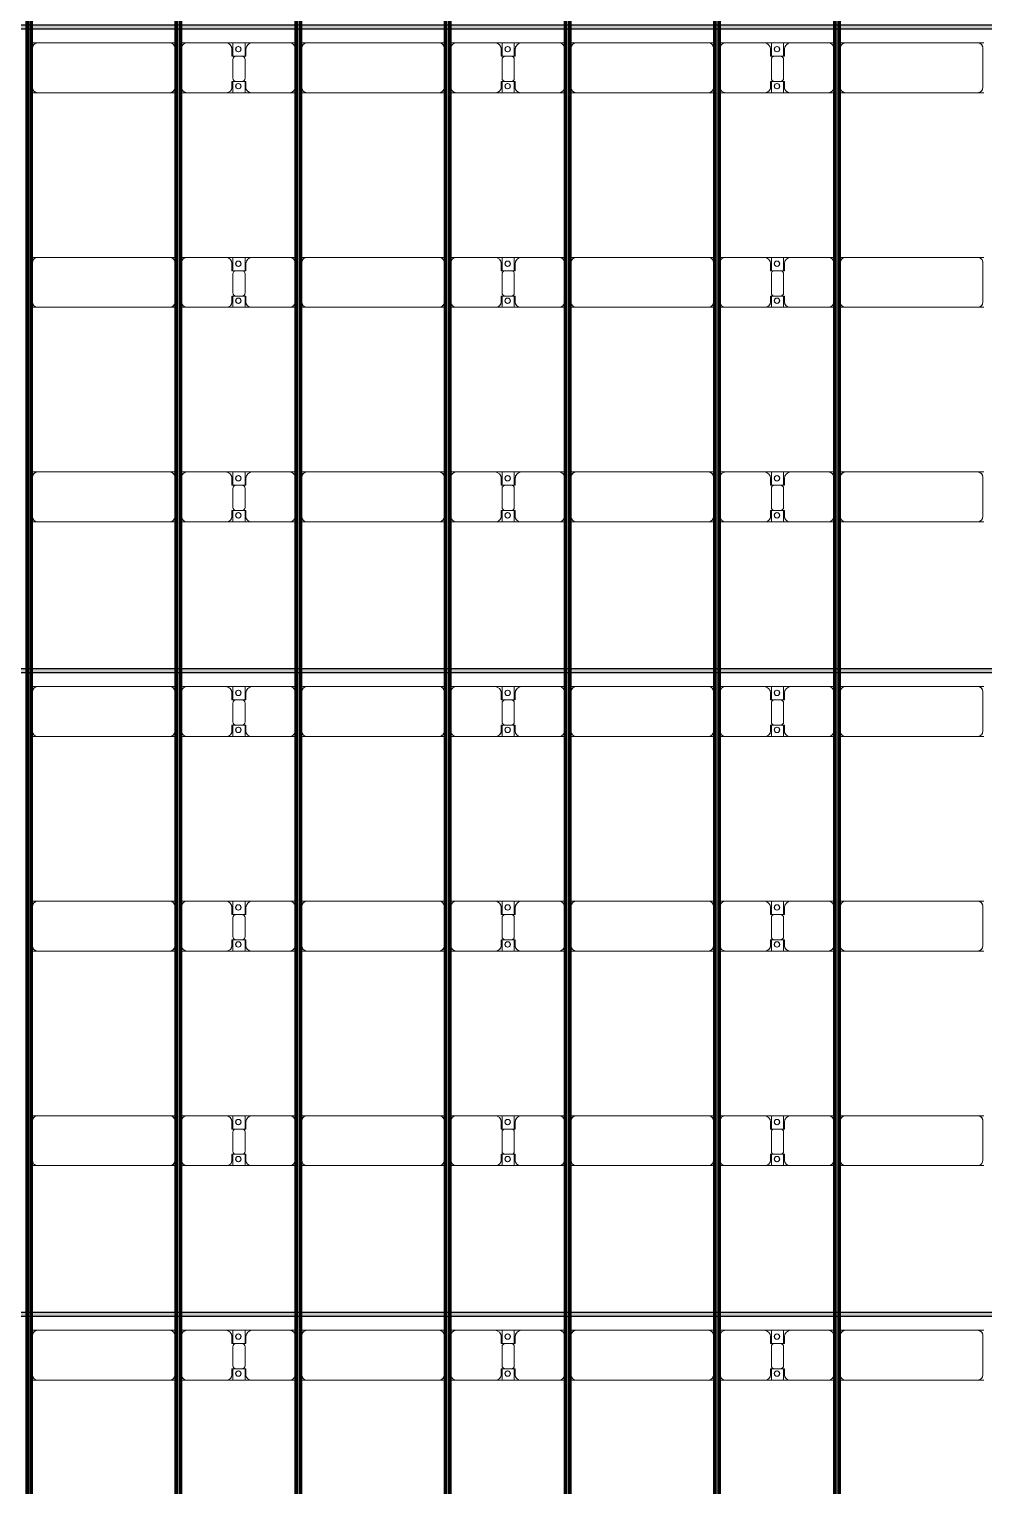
# Model space of a CAD drawing. Header units: millimetres. Extents: x 312848 to 517332, y -142134 to -35114.
# Drawn here: x 342715 to 351614, y -114545 to -100967 of the extents above; entities that cross this region are included whole.
import ezdxf

# ---------------------------------------------------------------- set-up
doc = ezdxf.new("R2010")
doc.units = ezdxf.units.MM
doc.layers.add('A-GENM', color=13, linetype='Continuous', lineweight=9)
doc.layers.add('S-BEAM', color=12, linetype='Continuous', lineweight=9)

# ---------------------------------------------------------------- blocks, each defined once
blk = doc.blocks.new('Dai phao do pin - DẢI PHAO ĐỠ PIN-67477-KHUNG KẾT CẤU BÈ PIN 3')
at = {"layer": 'A-GENM', "color": 7}
for p, q in [((14380, 242), (14440, 242)), ((14390, 192), (14390, -173)), ((15670, 242), (14440, 242)), ((15670, 242), (15730, 242)), ((15720, -173), (15720, 192)), ((15770, 242), (15830, 242)), ((15780, 192), (15780, -173)), ((16190, 242), (15830, 242)), ((16190, 242), (16372, 242)), ((16250, 118), (16250, 182)), ((16258, 242), (16440, 242)), ((16258, 118), (16258, 242)), ((16372, 242), (16372, 118)), ((16380, 182), (16380, 118)), ((16790, 242), (16440, 242)), ((16790, 242), (16850, 242)), ((16840, -173), (16840, 192)), ((16890, 242), (16950, 242)), ((16900, 192), (16900, -173)), ((18180, 242), (16950, 242)), ((18180, 242), (18240, 242)), ((18230, -173), (18230, 192)), ((18280, 242), (18340, 242)), ((18290, 192), (18290, -173)), ((18700, 242), (18340, 242)), ((18700, 242), (18882, 242)), ((18760, 118), (18760, 182)), ((18768, 242), (18950, 242)), ((18768, 118), (18768, 242)), ((18882, 242), (18882, 118)), ((18890, 182), (18890, 118)), ((19300, 242), (18950, 242)), ((19300, 242), (19360, 242)), ((19350, -173), (19350, 192)), ((19400, 242), (19460, 242)), ((19410, 192), (19410, -173)), ((20690, 242), (19460, 242)), ((20690, 242), (20750, 242)), ((20740, -173), (20740, 192)), ((20790, 242), (20850, 242)), ((20800, 192), (20800, -173)), ((21210, 242), (20850, 242)), ((21210, 242), (21392, 242)), ((21270, 118), (21270, 182)), ((21278, 242), (21460, 242)), ((21278, 118), (21278, 242)), ((21392, 242), (21392, 118)), ((21400, 182), (21400, 118)), ((21810, 242), (21460, 242)), ((21810, 242), (21870, 242)), ((21860, -173), (21860, 192)), ((21910, 242), (21970, 242)), ((21920, 192), (21920, -173)), ((23200, 242), (21970, 242)), ((23200, 242), (23258, 242)), ((23250, -173), (23250, 192)), ((16342, 118), (16250, 118)), ((16258, 88), (16258, -88)), ((16380, 118), (16288, 118)), ((16372, -88), (16372, 88)), ((18852, 118), (18760, 118)), ((18768, 88), (18768, -88)), ((18890, 118), (18798, 118)), ((18882, -88), (18882, 88)), ((21362, 118), (21270, 118)), ((21278, 88), (21278, -88)), ((21400, 118), (21308, 118)), ((21392, -88), (21392, 88)), ((16250, -173), (16250, -118)), ((16250, -118), (16342, -118)), ((16258, -223), (16258, -118)), ((16288, -118), (16380, -118)), ((16372, -118), (16372, -223)), ((16380, -118), (16380, -173)), ((18760, -173), (18760, -118)), ((18760, -118), (18852, -118)), ((18768, -223), (18768, -118)), ((18798, -118), (18890, -118)), ((18882, -118), (18882, -223)), ((18890, -118), (18890, -173)), ((21270, -173), (21270, -118)), ((21270, -118), (21362, -118)), ((21278, -223), (21278, -118)), ((21308, -118), (21400, -118)), ((21392, -118), (21392, -223)), ((21400, -118), (21400, -173)), ((14440, -223), (14380, -223)), ((14440, -223), (15670, -223)), ((15730, -223), (15670, -223)), ((15830, -223), (15770, -223)), ((15830, -223), (16200, -223)), ((16372, -223), (16200, -223)), ((16430, -223), (16258, -223)), ((16430, -223), (16790, -223)), ((16850, -223), (16790, -223)), ((16950, -223), (16890, -223)), ((16950, -223), (18180, -223)), ((18240, -223), (18180, -223)), ((18340, -223), (18280, -223)), ((18340, -223), (18710, -223)), ((18882, -223), (18710, -223)), ((18940, -223), (18768, -223)), ((18940, -223), (19300, -223)), ((19360, -223), (19300, -223)), ((19460, -223), (19400, -223)), ((19460, -223), (20690, -223)), ((20750, -223), (20690, -223)), ((20850, -223), (20790, -223)), ((20850, -223), (21220, -223)), ((21392, -223), (21220, -223)), ((21450, -223), (21278, -223)), ((21450, -223), (21810, -223)), ((21870, -223), (21810, -223)), ((21970, -223), (21910, -223)), ((21970, -223), (23200, -223)), ((23258, -223), (23200, -223))]:
    blk.add_line(p, q, dxfattribs=at)
for centre, radius, start, end in [((14440, 192), 50, 90, 180), ((14440, 192), 50, 105, 180), ((15670, 192), 50, 360, 90), ((15670, 192), 50, 15, 90), ((15830, 192), 50, 90, 180), ((15830, 192), 50, 135, 180), ((16190, 182), 60, 0, 90), ((16190, 182), 60, 0, 30), ((16309, 183), 25, 0, 180), ((16309, 183), 25, 180, 360), ((16311, 183), 25, 0, 180), ((16311, 183), 25, 180, 0), ((16440, 182), 60, 90, 180), ((16440, 182), 60, 150, 180), ((16790, 192), 50, 0, 90), ((16790, 192), 50, 0, 45), ((16950, 192), 50, 90, 180), ((16950, 192), 50, 105, 180), ((18180, 192), 50, 360, 90), ((18180, 192), 50, 15, 90), ((18340, 192), 50, 90, 180), ((18340, 192), 50, 135, 180), ((18700, 182), 60, 360, 90), ((18700, 182), 60, 360, 30), ((18819, 183), 25, 360, 180), ((18819, 183), 25, 180, 0), ((18821, 183), 25, 360, 180), ((18821, 183), 25, 180, 360), ((18950, 182), 60, 90, 180), ((18950, 182), 60, 150, 180), ((19300, 192), 50, 0, 90), ((19300, 192), 50, 0, 45), ((19460, 192), 50, 90, 180), ((19460, 192), 50, 106.6831, 180), ((20690, 192), 50, 360, 90), ((20690, 192), 50, 15, 90), ((20850, 192), 50, 90, 180), ((20850, 192), 50, 135, 180), ((21210, 182), 60, 0, 90), ((21210, 182), 60, 0, 30), ((21329, 183), 25, 360, 180), ((21329, 183), 25, 180, 0), ((21331, 183), 25, 0, 180), ((21331, 183), 25, 180, 0), ((21460, 182), 60, 90, 180), ((21460, 182), 60, 150, 180), ((21810, 192), 50, 0, 90), ((21810, 192), 50, 0, 45), ((21970, 192), 50, 90, 180), ((21970, 192), 50, 105, 180), ((23200, 192), 50, 360, 90), ((23200, 192), 50, 15, 90), ((16288, 88), 30, 90, 180), ((16342, 88), 30, 0, 90), ((18798, 88), 30, 90, 180), ((18852, 88), 30, 360, 90), ((21308, 88), 30, 90, 180), ((21362, 88), 30, 0, 90), ((16288, -88), 30, 180, 270), ((16342, -88), 30, 270, 0), ((18798, -88), 30, 180, 270), ((18852, -88), 30, 270, 0), ((21308, -88), 30, 180, 270), ((21362, -88), 30, 270, 360), ((14440, -173), 50, 180, 270), ((14440, -173), 50, 180, 270), ((15670, -173), 50, 270, 0), ((15670, -173), 50, 285, 360), ((15830, -173), 50, 180, 270), ((15830, -173), 50, 180, 225), ((16200, -173), 50, 270, 360), ((16200, -173), 50, 315, 360), ((16309, -162), 25, 0, 180), ((16309, -162), 25, 180, 360), ((16311, -162), 25, 0, 180), ((16311, -162), 25, 180, 360), ((16430, -173), 50, 180, 270), ((16430, -173), 50, 180, 225), ((16790, -173), 50, 270, 0), ((16790, -173), 50, 315, 360), ((16950, -173), 50, 180, 270), ((16950, -173), 50, 180, 270), ((18180, -173), 50, 270, 360), ((18180, -173), 50, 285, 360), ((18340, -173), 50, 180, 270), ((18340, -173), 50, 180, 225), ((18710, -173), 50, 270, 0), ((18710, -173), 50, 315, 0), ((18819, -162), 25, 360, 180), ((18819, -162), 25, 180, 360), ((18821, -162), 25, 360, 180), ((18821, -162), 25, 180, 0), ((18940, -173), 50, 180, 270), ((18940, -173), 50, 180, 225), ((19300, -173), 50, 270, 360), ((19300, -173), 50, 315, 360), ((19460, -173), 50, 180, 270), ((19460, -173), 50, 180, 270), ((20690, -173), 50, 270, 0), ((20690, -173), 50, 285, 360), ((20850, -173), 50, 180, 270), ((20850, -173), 50, 180, 225), ((21220, -173), 50, 270, 0), ((21220, -173), 50, 315, 0), ((21329, -162), 25, 360, 180), ((21329, -162), 25, 180, 0), ((21331, -162), 25, 360, 180), ((21331, -162), 25, 180, 0), ((21450, -173), 50, 180, 270), ((21450, -173), 50, 180, 225), ((21810, -173), 50, 270, 0), ((21810, -173), 50, 315, 360), ((21970, -173), 50, 180, 270), ((21970, -173), 50, 180, 270), ((23200, -173), 50, 270, 0), ((23200, -173), 50, 285, 360)]:
    blk.add_arc(centre, radius, start, end, dxfattribs=at)
blk = doc.blocks.new('Dai phao do pin - DẢI PHAO ĐỠ PIN-V1-KHUNG KẾT CẤU BÈ PIN 3')
at = {"layer": 'A-GENM', "color": 7}
for p, q in [((14380, 242), (14440, 242)), ((14390, 192), (14390, -173)), ((15670, 242), (14440, 242)), ((15670, 242), (15730, 242)), ((15720, -173), (15720, 192)), ((15770, 242), (15830, 242)), ((15780, 192), (15780, -173)), ((16190, 242), (15830, 242)), ((16190, 242), (16372, 242)), ((16250, 118), (16250, 182)), ((16258, 242), (16440, 242)), ((16258, 118), (16258, 242)), ((16372, 242), (16372, 118)), ((16380, 182), (16380, 118)), ((16790, 242), (16440, 242)), ((16790, 242), (16850, 242)), ((16840, -173), (16840, 192)), ((16890, 242), (16950, 242)), ((16900, 192), (16900, -173)), ((18180, 242), (16950, 242)), ((18180, 242), (18240, 242)), ((18230, -173), (18230, 192)), ((18280, 242), (18340, 242)), ((18290, 192), (18290, -173)), ((18700, 242), (18340, 242)), ((18700, 242), (18882, 242)), ((18760, 118), (18760, 182)), ((18768, 242), (18950, 242)), ((18768, 118), (18768, 242)), ((18882, 242), (18882, 118)), ((18890, 182), (18890, 118)), ((19300, 242), (18950, 242)), ((19300, 242), (19360, 242)), ((19350, -173), (19350, 192)), ((19400, 242), (19460, 242)), ((19410, 192), (19410, -173)), ((20690, 242), (19460, 242)), ((20690, 242), (20750, 242)), ((20740, -173), (20740, 192)), ((20790, 242), (20850, 242)), ((20800, 192), (20800, -173)), ((21210, 242), (20850, 242)), ((21210, 242), (21392, 242)), ((21270, 118), (21270, 182)), ((21278, 242), (21460, 242)), ((21278, 118), (21278, 242)), ((21392, 242), (21392, 118)), ((21400, 182), (21400, 118)), ((21810, 242), (21460, 242)), ((21810, 242), (21870, 242)), ((21860, -173), (21860, 192)), ((21910, 242), (21970, 242)), ((21920, 192), (21920, -173)), ((23200, 242), (21970, 242)), ((23200, 242), (23258, 242)), ((23250, -173), (23250, 192)), ((16342, 118), (16250, 118)), ((16258, 88), (16258, -88)), ((16380, 118), (16288, 118)), ((16372, -88), (16372, 88)), ((18852, 118), (18760, 118)), ((18768, 88), (18768, -88)), ((18890, 118), (18798, 118)), ((18882, -88), (18882, 88)), ((21362, 118), (21270, 118)), ((21278, 88), (21278, -88)), ((21400, 118), (21308, 118)), ((21392, -88), (21392, 88)), ((16250, -173), (16250, -118)), ((16250, -118), (16342, -118)), ((16258, -223), (16258, -118)), ((16288, -118), (16380, -118)), ((16372, -118), (16372, -223)), ((16380, -118), (16380, -173)), ((18760, -173), (18760, -118)), ((18760, -118), (18852, -118)), ((18768, -223), (18768, -118)), ((18798, -118), (18890, -118)), ((18882, -118), (18882, -223)), ((18890, -118), (18890, -173)), ((21270, -173), (21270, -118)), ((21270, -118), (21362, -118)), ((21278, -223), (21278, -118)), ((21308, -118), (21400, -118)), ((21392, -118), (21392, -223)), ((21400, -118), (21400, -173)), ((14440, -223), (14380, -223)), ((14440, -223), (15670, -223)), ((15730, -223), (15670, -223)), ((15830, -223), (15770, -223)), ((15830, -223), (16200, -223)), ((16372, -223), (16200, -223)), ((16430, -223), (16258, -223)), ((16430, -223), (16790, -223)), ((16850, -223), (16790, -223)), ((16950, -223), (16890, -223)), ((16950, -223), (18180, -223)), ((18240, -223), (18180, -223)), ((18340, -223), (18280, -223)), ((18340, -223), (18710, -223)), ((18882, -223), (18710, -223)), ((18940, -223), (18768, -223)), ((18940, -223), (19300, -223)), ((19360, -223), (19300, -223)), ((19460, -223), (19400, -223)), ((19460, -223), (20690, -223)), ((20750, -223), (20690, -223)), ((20850, -223), (20790, -223)), ((20850, -223), (21220, -223)), ((21392, -223), (21220, -223)), ((21450, -223), (21278, -223)), ((21450, -223), (21810, -223)), ((21870, -223), (21810, -223)), ((21970, -223), (21910, -223)), ((21970, -223), (23200, -223)), ((23258, -223), (23200, -223))]:
    blk.add_line(p, q, dxfattribs=at)
for centre, radius, start, end in [((14440, 192), 50, 90, 180), ((14440, 192), 50, 105, 180), ((15670, 192), 50, 360, 90), ((15670, 192), 50, 15, 90), ((15830, 192), 50, 90, 180), ((15830, 192), 50, 135, 180), ((16190, 182), 60, 0, 90), ((16190, 182), 60, 0, 30), ((16309, 183), 25, 0, 180), ((16309, 183), 25, 180, 360), ((16311, 183), 25, 0, 180), ((16311, 183), 25, 180, 0), ((16440, 182), 60, 90, 180), ((16440, 182), 60, 150, 180), ((16790, 192), 50, 0, 90), ((16790, 192), 50, 0, 45), ((16950, 192), 50, 90, 180), ((16950, 192), 50, 105, 180), ((18180, 192), 50, 360, 90), ((18180, 192), 50, 15, 90), ((18340, 192), 50, 90, 180), ((18340, 192), 50, 135, 180), ((18700, 182), 60, 360, 90), ((18700, 182), 60, 360, 30), ((18819, 183), 25, 360, 180), ((18819, 183), 25, 180, 0), ((18821, 183), 25, 360, 180), ((18821, 183), 25, 180, 360), ((18950, 182), 60, 90, 180), ((18950, 182), 60, 150, 180), ((19300, 192), 50, 0, 90), ((19300, 192), 50, 0, 45), ((19460, 192), 50, 90, 180), ((19460, 192), 50, 106.6831, 180), ((20690, 192), 50, 360, 90), ((20690, 192), 50, 15, 90), ((20850, 192), 50, 90, 180), ((20850, 192), 50, 135, 180), ((21210, 182), 60, 0, 90), ((21210, 182), 60, 0, 30), ((21329, 183), 25, 360, 180), ((21329, 183), 25, 180, 0), ((21331, 183), 25, 0, 180), ((21331, 183), 25, 180, 0), ((21460, 182), 60, 90, 180), ((21460, 182), 60, 150, 180), ((21810, 192), 50, 0, 90), ((21810, 192), 50, 0, 45), ((21970, 192), 50, 90, 180), ((21970, 192), 50, 105, 180), ((23200, 192), 50, 360, 90), ((23200, 192), 50, 15, 90), ((16288, 88), 30, 90, 180), ((16342, 88), 30, 0, 90), ((18798, 88), 30, 90, 180), ((18852, 88), 30, 360, 90), ((21308, 88), 30, 90, 180), ((21362, 88), 30, 0, 90), ((16288, -88), 30, 180, 270), ((16342, -88), 30, 270, 0), ((18798, -88), 30, 180, 270), ((18852, -88), 30, 270, 0), ((21308, -88), 30, 180, 270), ((21362, -88), 30, 270, 360), ((14440, -173), 50, 180, 270), ((14440, -173), 50, 180, 270), ((15670, -173), 50, 270, 0), ((15670, -173), 50, 285, 360), ((15830, -173), 50, 180, 270), ((15830, -173), 50, 180, 225), ((16200, -173), 50, 270, 360), ((16200, -173), 50, 315, 360), ((16309, -162), 25, 0, 180), ((16309, -162), 25, 180, 360), ((16311, -162), 25, 0, 180), ((16311, -162), 25, 180, 360), ((16430, -173), 50, 180, 270), ((16430, -173), 50, 180, 225), ((16790, -173), 50, 270, 0), ((16790, -173), 50, 315, 360), ((16950, -173), 50, 180, 270), ((16950, -173), 50, 180, 270), ((18180, -173), 50, 270, 360), ((18180, -173), 50, 285, 360), ((18340, -173), 50, 180, 270), ((18340, -173), 50, 180, 225), ((18710, -173), 50, 270, 0), ((18710, -173), 50, 315, 0), ((18819, -162), 25, 360, 180), ((18819, -162), 25, 180, 360), ((18821, -162), 25, 360, 180), ((18821, -162), 25, 180, 0), ((18940, -173), 50, 180, 270), ((18940, -173), 50, 180, 225), ((19300, -173), 50, 270, 360), ((19300, -173), 50, 315, 360), ((19460, -173), 50, 180, 270), ((19460, -173), 50, 180, 270), ((20690, -173), 50, 270, 0), ((20690, -173), 50, 285, 360), ((20850, -173), 50, 180, 270), ((20850, -173), 50, 180, 225), ((21220, -173), 50, 270, 0), ((21220, -173), 50, 315, 0), ((21329, -162), 25, 360, 180), ((21329, -162), 25, 180, 0), ((21331, -162), 25, 360, 180), ((21331, -162), 25, 180, 0), ((21450, -173), 50, 180, 270), ((21450, -173), 50, 180, 225), ((21810, -173), 50, 270, 0), ((21810, -173), 50, 315, 360), ((21970, -173), 50, 180, 270), ((21970, -173), 50, 180, 270), ((23200, -173), 50, 270, 0), ((23200, -173), 50, 285, 360)]:
    blk.add_arc(centre, radius, start, end, dxfattribs=at)
blk = doc.blocks.new('Dai phao do pin - DẢI PHAO ĐỠ PIN-V4-KHUNG KẾT CẤU BÈ PIN 3')
at = {"layer": 'A-GENM', "color": 7}
for p, q in [((14380, 242), (14440, 242)), ((14390, 192), (14390, -173)), ((15670, 242), (14440, 242)), ((15670, 242), (15730, 242)), ((15720, -173), (15720, 192)), ((15770, 242), (15830, 242)), ((15780, 192), (15780, -173)), ((16190, 242), (15830, 242)), ((16190, 242), (16372, 242)), ((16250, 118), (16250, 182)), ((16258, 242), (16440, 242)), ((16258, 118), (16258, 242)), ((16372, 242), (16372, 118)), ((16380, 182), (16380, 118)), ((16790, 242), (16440, 242)), ((16790, 242), (16850, 242)), ((16840, -173), (16840, 192)), ((16890, 242), (16950, 242)), ((16900, 192), (16900, -173)), ((18180, 242), (16950, 242)), ((18180, 242), (18240, 242)), ((18230, -173), (18230, 192)), ((18280, 242), (18340, 242)), ((18290, 192), (18290, -173)), ((18700, 242), (18340, 242)), ((18700, 242), (18882, 242)), ((18760, 118), (18760, 182)), ((18768, 242), (18950, 242)), ((18768, 118), (18768, 242)), ((18882, 242), (18882, 118)), ((18890, 182), (18890, 118)), ((19300, 242), (18950, 242)), ((19300, 242), (19360, 242)), ((19350, -173), (19350, 192)), ((19400, 242), (19460, 242)), ((19410, 192), (19410, -173)), ((20690, 242), (19460, 242)), ((20690, 242), (20750, 242)), ((20740, -173), (20740, 192)), ((20790, 242), (20850, 242)), ((20800, 192), (20800, -173)), ((21210, 242), (20850, 242)), ((21210, 242), (21392, 242)), ((21270, 118), (21270, 182)), ((21278, 242), (21460, 242)), ((21278, 118), (21278, 242)), ((21392, 242), (21392, 118)), ((21400, 182), (21400, 118)), ((21810, 242), (21460, 242)), ((21810, 242), (21870, 242)), ((21860, -173), (21860, 192)), ((21910, 242), (21970, 242)), ((21920, 192), (21920, -173)), ((23200, 242), (21970, 242)), ((23200, 242), (23258, 242)), ((23250, -173), (23250, 192)), ((16342, 118), (16250, 118)), ((16258, 88), (16258, -88)), ((16380, 118), (16288, 118)), ((16372, -88), (16372, 88)), ((18852, 118), (18760, 118)), ((18768, 88), (18768, -88)), ((18890, 118), (18798, 118)), ((18882, -88), (18882, 88)), ((21362, 118), (21270, 118)), ((21278, 88), (21278, -88)), ((21400, 118), (21308, 118)), ((21392, -88), (21392, 88)), ((16250, -173), (16250, -118)), ((16250, -118), (16342, -118)), ((16258, -223), (16258, -118)), ((16288, -118), (16380, -118)), ((16372, -118), (16372, -223)), ((16380, -118), (16380, -173)), ((18760, -173), (18760, -118)), ((18760, -118), (18852, -118)), ((18768, -223), (18768, -118)), ((18798, -118), (18890, -118)), ((18882, -118), (18882, -223)), ((18890, -118), (18890, -173)), ((21270, -173), (21270, -118)), ((21270, -118), (21362, -118)), ((21278, -223), (21278, -118)), ((21308, -118), (21400, -118)), ((21392, -118), (21392, -223)), ((21400, -118), (21400, -173)), ((14440, -223), (14380, -223)), ((14440, -223), (15670, -223)), ((15730, -223), (15670, -223)), ((15830, -223), (15770, -223)), ((15830, -223), (16200, -223)), ((16372, -223), (16200, -223)), ((16430, -223), (16258, -223)), ((16430, -223), (16790, -223)), ((16850, -223), (16790, -223)), ((16950, -223), (16890, -223)), ((16950, -223), (18180, -223)), ((18240, -223), (18180, -223)), ((18340, -223), (18280, -223)), ((18340, -223), (18710, -223)), ((18882, -223), (18710, -223)), ((18940, -223), (18768, -223)), ((18940, -223), (19300, -223)), ((19360, -223), (19300, -223)), ((19460, -223), (19400, -223)), ((19460, -223), (20690, -223)), ((20750, -223), (20690, -223)), ((20850, -223), (20790, -223)), ((20850, -223), (21220, -223)), ((21392, -223), (21220, -223)), ((21450, -223), (21278, -223)), ((21450, -223), (21810, -223)), ((21870, -223), (21810, -223)), ((21970, -223), (21910, -223)), ((21970, -223), (23200, -223)), ((23258, -223), (23200, -223))]:
    blk.add_line(p, q, dxfattribs=at)
for centre, radius, start, end in [((14440, 192), 50, 90, 180), ((14440, 192), 50, 105, 180), ((15670, 192), 50, 360, 90), ((15670, 192), 50, 15.6361, 90), ((15830, 192), 50, 90, 180), ((15830, 192), 50, 135, 180), ((16190, 182), 60, 0, 90), ((16190, 182), 60, 0, 30), ((16309, 183), 25, 0, 180), ((16309, 183), 25, 180, 360), ((16311, 183), 25, 0, 180), ((16311, 183), 25, 180, 0), ((16440, 182), 60, 90, 180), ((16440, 182), 60, 150, 180), ((16790, 192), 50, 0, 90), ((16790, 192), 50, 0, 45), ((16950, 192), 50, 90, 180), ((16950, 192), 50, 105, 180), ((18180, 192), 50, 360, 90), ((18180, 192), 50, 15.6361, 90), ((18340, 192), 50, 90, 180), ((18340, 192), 50, 135, 180), ((18700, 182), 60, 360, 90), ((18700, 182), 60, 360, 30), ((18819, 183), 25, 360, 180), ((18819, 183), 25, 180, 0), ((18821, 183), 25, 360, 180), ((18821, 183), 25, 180, 360), ((18950, 182), 60, 90, 180), ((18950, 182), 60, 150, 180), ((19300, 192), 50, 0, 90), ((19300, 192), 50, 0, 45), ((19460, 192), 50, 90, 180), ((19460, 192), 50, 106.6831, 180), ((20690, 192), 50, 360, 90), ((20690, 192), 50, 15.6361, 90), ((20850, 192), 50, 90, 180), ((20850, 192), 50, 135, 180), ((21210, 182), 60, 0, 90), ((21210, 182), 60, 0, 30), ((21329, 183), 25, 360, 180), ((21329, 183), 25, 180, 0), ((21331, 183), 25, 0, 180), ((21331, 183), 25, 180, 0), ((21460, 182), 60, 90, 180), ((21460, 182), 60, 150, 180), ((21810, 192), 50, 0, 90), ((21810, 192), 50, 0, 45), ((21970, 192), 50, 90, 180), ((21970, 192), 50, 105, 180), ((23200, 192), 50, 360, 90), ((23200, 192), 50, 15.6361, 90), ((16288, 88), 30, 90, 180), ((16342, 88), 30, 0, 90), ((18798, 88), 30, 90, 180), ((18852, 88), 30, 360, 90), ((21308, 88), 30, 90, 180), ((21362, 88), 30, 0, 90), ((16288, -88), 30, 180, 270), ((16342, -88), 30, 270, 0), ((18798, -88), 30, 180, 270), ((18852, -88), 30, 270, 0), ((21308, -88), 30, 180, 270), ((21362, -88), 30, 270, 360), ((14440, -173), 50, 180, 270), ((14440, -173), 50, 180, 270), ((15670, -173), 50, 270, 0), ((15670, -173), 50, 285, 360), ((15830, -173), 50, 180, 270), ((15830, -173), 50, 180, 225), ((16200, -173), 50, 270, 360), ((16200, -173), 50, 315, 354.8876), ((16309, -162), 25, 0, 180), ((16309, -162), 25, 180, 360), ((16311, -162), 25, 0, 180), ((16311, -162), 25, 180, 360), ((16430, -173), 50, 180, 270), ((16430, -173), 50, 185.1124, 225), ((16790, -173), 50, 270, 0), ((16790, -173), 50, 315, 360), ((16950, -173), 50, 180, 270), ((16950, -173), 50, 180, 270), ((18180, -173), 50, 270, 360), ((18180, -173), 50, 285, 360), ((18340, -173), 50, 180, 270), ((18340, -173), 50, 180, 225), ((18710, -173), 50, 270, 0), ((18710, -173), 50, 315, 354.8876), ((18819, -162), 25, 360, 180), ((18819, -162), 25, 180, 360), ((18821, -162), 25, 360, 180), ((18821, -162), 25, 180, 0), ((18940, -173), 50, 180, 270), ((18940, -173), 50, 185.1124, 225), ((19300, -173), 50, 270, 360), ((19300, -173), 50, 315, 360), ((19460, -173), 50, 180, 270), ((19460, -173), 50, 180, 270), ((20690, -173), 50, 270, 0), ((20690, -173), 50, 285, 360), ((20850, -173), 50, 180, 270), ((20850, -173), 50, 180, 225), ((21220, -173), 50, 270, 0), ((21220, -173), 50, 315, 354.8876), ((21329, -162), 25, 360, 180), ((21329, -162), 25, 180, 0), ((21331, -162), 25, 360, 180), ((21331, -162), 25, 180, 0), ((21450, -173), 50, 180, 270), ((21450, -173), 50, 185.1124, 225), ((21810, -173), 50, 270, 0), ((21810, -173), 50, 315, 360), ((21970, -173), 50, 180, 270), ((21970, -173), 50, 180, 270), ((23200, -173), 50, 270, 0), ((23200, -173), 50, 285, 360)]:
    blk.add_arc(centre, radius, start, end, dxfattribs=at)
blk = doc.blocks.new('Dai phao do pin - DẢI PHAO ĐỠ PIN-V5-KHUNG KẾT CẤU BÈ PIN 3')
at = {"layer": 'A-GENM', "color": 7}
for p, q in [((14380, 242), (14440, 242)), ((14390, 192), (14390, -173)), ((15670, 242), (14440, 242)), ((15670, 242), (15730, 242)), ((15720, -173), (15720, 192)), ((15770, 242), (15830, 242)), ((15780, 192), (15780, -173)), ((16190, 242), (15830, 242)), ((16190, 242), (16372, 242)), ((16250, 118), (16250, 182)), ((16258, 242), (16440, 242)), ((16258, 119), (16258, 242)), ((16372, 242), (16372, 119)), ((16380, 182), (16380, 118)), ((16790, 242), (16440, 242)), ((16790, 242), (16850, 242)), ((16840, -173), (16840, 192)), ((16890, 242), (16950, 242)), ((16900, 192), (16900, -173)), ((18180, 242), (16950, 242)), ((18180, 242), (18240, 242)), ((18230, -173), (18230, 192)), ((18280, 242), (18340, 242)), ((18290, 192), (18290, -173)), ((18700, 242), (18340, 242)), ((18700, 242), (18882, 242)), ((18760, 118), (18760, 182)), ((18768, 242), (18950, 242)), ((18768, 119), (18768, 242)), ((18882, 242), (18882, 119)), ((18890, 182), (18890, 118)), ((19300, 242), (18950, 242)), ((19300, 242), (19360, 242)), ((19350, -173), (19350, 192)), ((19400, 242), (19460, 242)), ((19410, 192), (19410, -173)), ((20690, 242), (19460, 242)), ((20690, 242), (20750, 242)), ((20740, -173), (20740, 192)), ((20790, 242), (20850, 242)), ((20800, 192), (20800, -173)), ((21210, 242), (20850, 242)), ((21210, 242), (21392, 242)), ((21270, 118), (21270, 182)), ((21278, 242), (21460, 242)), ((21278, 119), (21278, 242)), ((21392, 242), (21392, 119)), ((21400, 182), (21400, 118)), ((21810, 242), (21460, 242)), ((21810, 242), (21870, 242)), ((21860, -173), (21860, 192)), ((21910, 242), (21970, 242)), ((21920, 192), (21920, -173)), ((23200, 242), (21970, 242)), ((23200, 242), (23258, 242)), ((23250, -173), (23250, 192)), ((16342, 118), (16250, 118)), ((16258, 88), (16258, -88)), ((16380, 118), (16288, 118)), ((16372, -88), (16372, 88)), ((18852, 118), (18760, 118)), ((18768, 88), (18768, -88)), ((18890, 118), (18798, 118)), ((18882, -88), (18882, 88)), ((21362, 118), (21270, 118)), ((21278, 88), (21278, -88)), ((21400, 118), (21308, 118)), ((21392, -88), (21392, 88)), ((16250, -173), (16250, -118)), ((16250, -118), (16342, -118)), ((16258, -223), (16258, -118)), ((16288, -118), (16380, -118)), ((16372, -118), (16372, -223)), ((16380, -118), (16380, -173)), ((18760, -173), (18760, -118)), ((18760, -118), (18852, -118)), ((18768, -223), (18768, -118)), ((18798, -118), (18890, -118)), ((18882, -118), (18882, -223)), ((18890, -118), (18890, -173)), ((21270, -173), (21270, -118)), ((21270, -118), (21362, -118)), ((21278, -223), (21278, -118)), ((21308, -118), (21400, -118)), ((21392, -118), (21392, -223)), ((21400, -118), (21400, -173)), ((14440, -223), (14380, -223)), ((14440, -223), (15670, -223)), ((15730, -223), (15670, -223)), ((15830, -223), (15770, -223)), ((15830, -223), (16200, -223)), ((16372, -223), (16200, -223)), ((16430, -223), (16258, -223)), ((16430, -223), (16790, -223)), ((16850, -223), (16790, -223)), ((16950, -223), (16890, -223)), ((16950, -223), (18180, -223)), ((18240, -223), (18180, -223)), ((18340, -223), (18280, -223)), ((18340, -223), (18710, -223)), ((18882, -223), (18710, -223)), ((18940, -223), (18768, -223)), ((18940, -223), (19300, -223)), ((19360, -223), (19300, -223)), ((19460, -223), (19400, -223)), ((19460, -223), (20690, -223)), ((20750, -223), (20690, -223)), ((20850, -223), (20790, -223)), ((20850, -223), (21220, -223)), ((21392, -223), (21220, -223)), ((21450, -223), (21278, -223)), ((21450, -223), (21810, -223)), ((21870, -223), (21810, -223)), ((21970, -223), (21910, -223)), ((21970, -223), (23200, -223)), ((23258, -223), (23200, -223))]:
    blk.add_line(p, q, dxfattribs=at)
for centre, radius, start, end in [((14440, 192), 50, 90, 180), ((14440, 192), 50, 105, 180), ((15670, 192), 50, 360, 90), ((15670, 192), 50, 15, 90), ((15830, 192), 50, 90, 180), ((15830, 192), 50, 135, 180), ((16190, 182), 60, 0, 90), ((16190, 182), 60, 0, 30), ((16309, 183), 25, 0, 180), ((16309, 183), 25, 180, 360), ((16311, 183), 25, 0, 180), ((16311, 183), 25, 180, 0), ((16440, 182), 60, 90, 180), ((16440, 182), 60, 150, 180), ((16790, 192), 50, 0, 90), ((16790, 192), 50, 0, 45), ((16950, 192), 50, 90, 180), ((16950, 192), 50, 105, 180), ((18180, 192), 50, 360, 90), ((18180, 192), 50, 15, 90), ((18340, 192), 50, 90, 180), ((18340, 192), 50, 135, 180), ((18700, 182), 60, 360, 90), ((18700, 182), 60, 360, 30), ((18819, 183), 25, 360, 180), ((18819, 183), 25, 180, 0), ((18821, 183), 25, 360, 180), ((18821, 183), 25, 180, 360), ((18950, 182), 60, 90, 180), ((18950, 182), 60, 150, 180), ((19300, 192), 50, 0, 90), ((19300, 192), 50, 0, 45), ((19460, 192), 50, 90, 180), ((19460, 192), 50, 106.6831, 180), ((20690, 192), 50, 360, 90), ((20690, 192), 50, 15, 90), ((20850, 192), 50, 90, 180), ((20850, 192), 50, 135, 180), ((21210, 182), 60, 0, 90), ((21210, 182), 60, 0, 30), ((21329, 183), 25, 360, 180), ((21329, 183), 25, 180, 0), ((21331, 183), 25, 0, 180), ((21331, 183), 25, 180, 0), ((21460, 182), 60, 90, 180), ((21460, 182), 60, 150, 180), ((21810, 192), 50, 0, 90), ((21810, 192), 50, 0, 45), ((21970, 192), 50, 90, 180), ((21970, 192), 50, 105, 180), ((23200, 192), 50, 360, 90), ((23200, 192), 50, 15, 90), ((16288, 88), 30, 90, 180), ((16342, 88), 30, 0, 90), ((18798, 88), 30, 90, 180), ((18852, 88), 30, 360, 90), ((21308, 88), 30, 90, 180), ((21362, 88), 30, 0, 90), ((16288, -88), 30, 180, 270), ((16342, -88), 30, 270, 0), ((18798, -88), 30, 180, 270), ((18852, -88), 30, 270, 0), ((21308, -88), 30, 180, 270), ((21362, -88), 30, 270, 360), ((14440, -173), 50, 180, 270), ((14440, -173), 50, 180, 270), ((15670, -173), 50, 270, 0), ((15670, -173), 50, 285, 360), ((15830, -173), 50, 180, 270), ((15830, -173), 50, 180, 225), ((16200, -173), 50, 270, 360), ((16200, -173), 50, 315, 360), ((16309, -162), 25, 0, 180), ((16309, -162), 25, 180, 360), ((16311, -162), 25, 0, 180), ((16311, -162), 25, 180, 360), ((16430, -173), 50, 180, 270), ((16430, -173), 50, 180, 225), ((16790, -173), 50, 270, 0), ((16790, -173), 50, 315, 360), ((16950, -173), 50, 180, 270), ((16950, -173), 50, 180, 270), ((18180, -173), 50, 270, 360), ((18180, -173), 50, 285, 360), ((18340, -173), 50, 180, 270), ((18340, -173), 50, 180, 225), ((18710, -173), 50, 270, 0), ((18710, -173), 50, 315, 0), ((18819, -162), 25, 360, 180), ((18819, -162), 25, 180, 360), ((18821, -162), 25, 360, 180), ((18821, -162), 25, 180, 0), ((18940, -173), 50, 180, 270), ((18940, -173), 50, 180, 225), ((19300, -173), 50, 270, 360), ((19300, -173), 50, 315, 360), ((19460, -173), 50, 180, 270), ((19460, -173), 50, 180, 270), ((20690, -173), 50, 270, 0), ((20690, -173), 50, 285, 360), ((20850, -173), 50, 180, 270), ((20850, -173), 50, 180, 225), ((21220, -173), 50, 270, 0), ((21220, -173), 50, 315, 0), ((21329, -162), 25, 360, 180), ((21329, -162), 25, 180, 0), ((21331, -162), 25, 360, 180), ((21331, -162), 25, 180, 0), ((21450, -173), 50, 180, 270), ((21450, -173), 50, 180, 225), ((21810, -173), 50, 270, 0), ((21810, -173), 50, 315, 360), ((21970, -173), 50, 180, 270), ((21970, -173), 50, 180, 270), ((23200, -173), 50, 270, 0), ((23200, -173), 50, 285, 360)]:
    blk.add_arc(centre, radius, start, end, dxfattribs=at)
blk = doc.blocks.new('Dầm C52 - Dầm C52-V13-KHUNG KẾT CẤU BÈ PIN 3')
at = {"layer": 'S-BEAM', "lineweight": 140}
blk.add_hatch(color=1, dxfattribs=at).paths.add_polyline_path([(-45616, 20), (-45616, -20), (45616, -20), (45616, 20), (-45569, 20)])
at = {"layer": 'S-BEAM', "color": 1, "lineweight": 140}
for p, q in [((-45616, 20), (45616, 20)), ((45616, -20), (-45616, -20))]:
    blk.add_line(p, q, dxfattribs=at)
blk = doc.blocks.new('Dầm C52 - Hộp 40x60-65303-KHUNG KẾT CẤU BÈ PIN 3')
at = {"layer": 'S-BEAM', "lineweight": 25}
blk.add_hatch(color=4, dxfattribs=at).paths.add_polyline_path([(55411, -20), (55411, 20), (-55411, 20), (-55411, -20), (55371, -20)])
at = {"layer": 'S-BEAM', "color": 4, "lineweight": 25}
for p, q in [((-55411, 20), (55411, 20)), ((55411, -20), (-55411, -20))]:
    blk.add_line(p, q, dxfattribs=at)
blk = doc.blocks.new('Dầm C52 - Hộp 40x60-69555-KHUNG KẾT CẤU BÈ PIN 3')
at = {"layer": 'S-BEAM', "lineweight": 25}
blk.add_hatch(color=4, dxfattribs=at).paths.add_polyline_path([(37512, -20), (37702, -20), (37702, 20), (-37702, 20), (-37702, -20), (37036, -20)])
at = {"layer": 'S-BEAM', "color": 4, "lineweight": 25}
for p, q in [((-37702, 20), (37702, 20)), ((37702, -20), (-37702, -20))]:
    blk.add_line(p, q, dxfattribs=at)
blk = doc.blocks.new('be pin 3_rvt-1-KHUNG KẾT CẤU BÈ PIN 3')
at = {"layer": 'A-GENM', "color": 4, "lineweight": 25}
for name, p in [('Dai phao do pin - DẢI PHAO ĐỠ PIN-V1-KHUNG KẾT CẤU BÈ PIN 3', (328355, -101337)), ('Dai phao do pin - DẢI PHAO ĐỠ PIN-67477-KHUNG KẾT CẤU BÈ PIN 3', (328355, -103337)), ('Dai phao do pin - DẢI PHAO ĐỠ PIN-V5-KHUNG KẾT CẤU BÈ PIN 3', (328355, -105337)), ('Dai phao do pin - DẢI PHAO ĐỠ PIN-V4-KHUNG KẾT CẤU BÈ PIN 3', (328355, -107337)), ('Dai phao do pin - DẢI PHAO ĐỠ PIN-67477-KHUNG KẾT CẤU BÈ PIN 3', (328355, -109337)), ('Dai phao do pin - DẢI PHAO ĐỠ PIN-V1-KHUNG KẾT CẤU BÈ PIN 3', (328355, -111337)), ('Dai phao do pin - DẢI PHAO ĐỠ PIN-67477-KHUNG KẾT CẤU BÈ PIN 3', (328355, -113337))]:
    blk.add_blockref(name, p, dxfattribs=at)
at = {"layer": 'S-BEAM', "color": 4, "lineweight": 25, "rotation": 89.99999999999962}
for p in [(342715, -88364), (344105, -88364), (345225, -88364), (346615, -88364), (347735, -88364), (349125, -88364), (350245, -88364)]:
    blk.add_blockref('Dầm C52 - Dầm C52-V13-KHUNG KẾT CẤU BÈ PIN 3', p, dxfattribs=at)
at = {"layer": 'S-BEAM', "color": 4, "lineweight": 25}
for name, p in [('Dầm C52 - Hộp 40x60-69555-KHUNG KẾT CẤU BÈ PIN 3', (362235, -100947)), ('Dầm C52 - Hộp 40x60-69555-KHUNG KẾT CẤU BÈ PIN 3', (362235, -106947)), ('Dầm C52 - Hộp 40x60-65303-KHUNG KẾT CẤU BÈ PIN 3', (381072, -112947))]:
    blk.add_blockref(name, p, dxfattribs=at)

msp = doc.modelspace()

# ---------------------------------------------------------------- block references
at = {"lineweight": 5}
msp.add_blockref('be pin 3_rvt-1-KHUNG KẾT CẤU BÈ PIN 3', (0, 0), dxfattribs=at)

doc.saveas('drawing.dxf')
